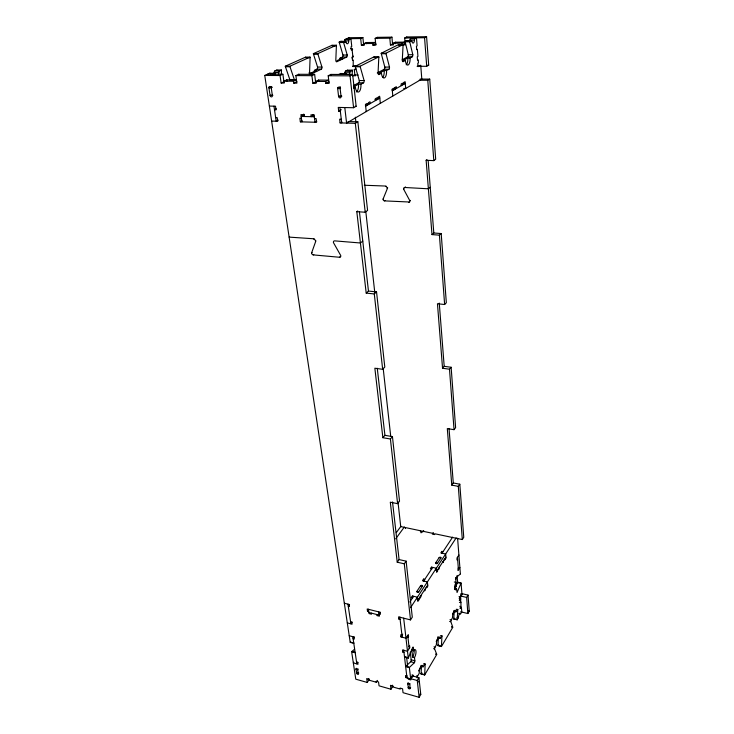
<?xml version="1.0" encoding="UTF-8"?>
<svg xmlns="http://www.w3.org/2000/svg" width="734" height="734" viewBox="0 0 734 734"><rect width="100%" height="100%" fill="white"/><g stroke="black" fill="none" stroke-linecap="round" stroke-linejoin="round"><path stroke-width="1.1" d="M421.83 672.674L421.05 673.977L424.656 674.977L425.179 663.875L423.068 666.876A4.808 1.606 -76.3 0 0 420.802 666.6A4.808 1.606 -76.3 0 0 419.279 673.225L417.637 675.977A1.385 0.459 -76.1 0 0 417.196 677.84M421.536 665.885L421.05 673.95M454.263 611.312L453.74 618.918L457.181 619.863L458.557 616.808A2.514 0.798 -77.7 0 1 459.337 614.055A2.514 0.798 -77.7 0 1 460.319 613.826L461.787 612.055L461.438 607.651L460.365 607.394M438.409 637.754L437.904 645.571M435.803 654.022L436.693 654.26L434.482 648.581L436.446 644.48A4.624 1.514 -77 0 1 437.904 638.094A4.624 1.514 -77 0 1 440.005 638.525L441.951 635.708L441.418 646.507M281.388 73.987L281.489 70.574A1.89 0.954 87.8 0 0 281.452 70.033L276.856 70.024L274.901 70.895A1.89 0.963 87.7 0 0 274.204 72.519A3.789 1.945 87.6 0 1 274.039 73.822M290.013 80.401A1.835 0.917 88.3 0 0 289.985 80.061L285.434 66.73A1.863 0.936 87.8 0 1 285.324 66.225L305.601 57.133L310.06 57.114A1.817 0.872 88.1 0 1 310.097 57.637L309.555 72.941A1.798 0.872 88.5 0 0 310.62 74.29L321.345 69.161A1.771 0.835 88.6 0 0 321.942 67.051L317.905 54.105A1.789 0.853 88.2 0 1 317.804 53.619L336.374 45.233A1.752 0.807 88.4 0 1 336.401 45.737L335.805 60.463A1.734 0.798 88.8 0 0 336.778 61.784L346.668 57.059A1.707 0.771 88.9 0 0 347.228 55.032L343.595 42.489A1.725 0.78 88.5 0 1 343.503 42.012L345.108 41.297A1.725 0.78 88.6 0 1 345.943 42.095A3.441 1.541 88.5 0 0 347.604 43.701A3.441 1.541 88.5 0 0 348.769 40.82A1.716 0.771 88.6 0 1 349.347 39.379L350.916 38.673L351.769 46.471L351.026 46.811L351.393 50.141M453.97 610.459A4.459 1.44 -77.6 0 1 454.181 611.468L455.906 611.89L457.787 609.321L457.172 619.771M352.146 75.125L352.338 70.739A1.954 0.881 89.4 0 0 352.311 70.17L347.402 70.161L345.586 71.07A1.954 0.89 89.3 0 0 344.916 72.749A3.918 1.789 89.3 0 1 344.796 73.831M352.522 66.271L355.339 66.271L374.037 56.848L378.79 56.83A1.881 0.798 89.6 0 1 378.808 57.362L378.047 73.171A1.853 0.798 90 0 0 379.001 74.565L381.441 73.253A6.138 2.606 -89.9 0 0 384.552 77.868A6.138 2.606 -89.9 0 0 386.524 70.537L388.91 69.271A1.826 0.771 -89.9 0 0 389.488 67.088L386.02 53.72A1.853 0.78 89.7 0 1 385.946 53.224L403.076 44.59A1.807 0.734 89.8 0 1 403.085 45.104L402.278 60.289A1.789 0.725 -89.8 0 0 403.149 61.656L405.397 60.454A5.909 2.385 -89.7 0 0 408.214 64.959A5.909 2.385 -89.7 0 0 410.067 57.958L412.26 56.784A1.762 0.706 -89.7 0 0 412.811 54.701L409.719 41.755A1.78 0.716 89.9 0 1 409.645 41.278L411.113 40.535A1.78 0.706 90 0 1 411.866 41.361A3.551 1.413 89.9 0 0 413.352 43.022A3.551 1.413 89.9 0 0 414.471 40.049A1.762 0.697 90 0 1 415.022 38.563L416.472 37.838L417.105 45.875L416.426 46.233L416.692 49.664L417.371 49.306L417.94 56.408L417.261 56.775L417.527 60.179L418.206 59.803L418.444 62.913L417.774 63.28L418.041 66.656L419.83 65.665M409.93 683.51L409.838 688.804A1.174 0.734 34.4 0 1 408.572 688.52L407.664 683.693L408.086 682.987M340.237 256.661L339.484 257.258L313.299 254.9A1.716 1.34 53.5 0 1 311.601 252.927L315.923 240.798M409.113 201.997L384.57 200.887A1.523 1.275 56.2 0 1 383.065 199.116L387.68 187.757M461.016 583.126L457.071 592.494L456.566 588.943A4.257 1.385 -78.1 0 1 454.695 588.273A4.257 1.385 -78.1 0 1 456.034 582.401L454.282 581.998M454.695 589.42L457.557 582.328M408.434 657.719L404.682 656.71A1.422 0.495 -76.2 0 1 404.526 657.022L408.269 658.031A1.422 0.495 -76.2 0 0 408.434 657.719L412.692 647.425A1.404 0.486 -76.4 0 1 413.37 647.544L413.737 650.792A4.67 1.606 -76.4 0 1 415.976 651.15A4.67 1.606 -76.4 0 1 414.49 657.581L414.848 660.784A1.404 0.477 -76.3 0 1 414.398 662.71L409.535 667.298L405.81 666.279L410.71 661.71A1.395 0.486 -76.2 0 0 411.15 659.783L410.278 652.067M455.906 611.89A4.459 1.431 -77.6 0 0 453.951 611.33A4.459 1.431 -77.6 0 0 452.566 617.496L450.722 621.276L452.731 627.084L451.649 626.818M434.886 647.104L434.014 646.828M419.123 697.3L420.775 694.465L418.93 677.693L412.343 675.867L410.655 678.666L417.261 680.51L419.123 697.3L403.039 692.694L402.562 688.776L400.14 688.088L400.259 689.07L393.011 687.006L392.883 686.024L390.479 685.336L390.983 689.244L379.056 685.831L378.524 681.941L376.147 681.262L376.285 682.235L369.193 680.216L369.055 679.244L366.697 678.574L367.257 682.455L355.779 679.179L351.641 651.719L355.183 652.682M460.631 611.78L467.87 613.541L469.246 611.183L468.044 595.1L461.915 593.659L460.512 595.98L460.613 597.173L458.989 596.733M424.656 674.977L436.739 654.499L435.849 654.26M459.897 608.174L460.97 608.431L461.438 607.651M460.97 608.431L460.97 601.797L460.512 602.577L459.429 602.32M438.629 644.415L437.904 645.645L441.428 646.562L452.777 627.322L451.694 627.056M453.74 619.01L454.245 618.175M417.261 680.51L418.93 677.693M467.87 613.541L466.659 597.43L468.044 595.1M410.003 688.52L410.627 687.409M459.145 598.65L460.218 598.907L460.686 598.127L459.612 597.88M408.159 687.941L408.572 687.116M460.512 602.577L460.686 598.127M418.545 670.913L421.261 666.38A4.808 1.615 -76.2 0 0 421.004 665.362M436.198 641.47L438.235 638.066A4.624 1.523 -76.9 0 0 437.849 636.782M452.502 614.266L454.181 611.468M412.003 674.922L412.93 675.179L410.682 678.904L405.746 677.537L405.507 675.528L406.746 675.876M460.613 597.173L461.539 595.623M407.407 677.179L406.975 677.877L403.737 650.287M405.746 677.537L406.884 675.675M390.983 689.244L392.699 686.474L392.534 685.189M459.879 567.51L457.97 570.557L458.291 567.804M408.985 646.452L409.563 645.535L409.801 647.608L407.489 651.297L402.48 649.957L402.727 652.031L403.975 652.361M402.727 652.031L403.883 650.186M407.976 637.571L408.554 636.653L408.315 634.552L405.985 638.213L400.938 636.892L400.691 634.782L401.948 635.112M457.621 559.317L457.135 560.07L456.979 558.06L458.906 555.042M424.683 664.178L423.775 663.94M376.285 682.235L377.45 680.409M400.094 619.368L398.828 619.046L398.571 616.89L410.526 619.9L412.288 617.175L406.131 561.161L399.085 559.574L397.222 562.207L404.287 563.804L406.131 561.161M433.335 532.618L432.326 534.086L434.656 534.581L435.161 533.838L462.31 539.554L463.76 537.306L459.814 484.192L453.282 482.972L451.768 485.128L458.31 486.348L459.814 484.192M400.938 636.892L402.7 634.158M418.866 598.66L418.976 599.724L417.848 601.449L417.398 597.182L412.389 595.98L411.242 597.705L412.499 598.008M437.675 569.768L436.721 572.419L436.335 568.235L431.454 567.134L430.39 568.74L431.61 569.015M367.257 682.455L369.018 679.73L368.863 678.647M417.738 600.384L427.711 585.071M436.62 571.373L445.923 557.097M410.535 607.679L456.181 537.875M418.71 591.87L422.426 586.209A1.018 0.661 -5.6 0 0 421.912 585.365A1.018 0.661 -5.6 0 0 420.564 585.769L416.839 591.421A1.028 0.67 -5.8 0 0 417.352 592.283A1.028 0.67 -5.8 0 0 418.71 591.87L416.839 591.421M437.473 563.281L440.941 558.005A0.991 0.615 -4.5 0 0 440.418 557.216A0.991 0.615 -4.5 0 0 439.125 557.611L435.657 562.877A0.991 0.624 -4.7 0 0 436.17 563.675A0.991 0.624 -4.7 0 0 437.473 563.281L435.657 562.877M409.875 601.99L413.637 596.283M423.683 581.034L432.665 567.41M442.042 553.188L452.621 537.132M398.828 619.046L400.012 617.239M424.784 579.374L423.546 579.089L422.454 580.75L427.399 581.897L427.812 586.127L426.72 587.796L426.619 586.741M443.061 551.638L441.859 551.381L440.84 552.922L445.657 553.977L446.006 558.124L444.997 559.693L444.905 558.657M356.504 668.298L355.944 669.142L356.972 673.904A1.138 0.697 36.4 0 0 358.119 674.188L358.752 673.023M356.586 673.39L357.137 672.482M358.146 668.958L357.697 669.637L358.32 673.821M357.908 662.325L356.843 663.903L352.806 636.708M353.779 662.242L353.329 662.921L358.027 664.224L357.733 662.251L356.55 661.921M376.726 614.496L376.863 615.56L379.359 616.193L379.083 614.055L380.304 612.275M354.339 636.974L353.109 638.745L354.302 639.066L353.999 637.029L349.228 635.754M423.692 530.59L422.665 532.049L420.362 531.563L420.876 530.838L400.727 526.59L397.993 501.946M368.716 611.431L367.486 611.119L368.725 609.358M352.146 622.083L350.898 623.836L347.962 604.137M349.549 604.522L348.283 606.266L349.494 606.568L349.182 604.449L344.329 603.22M395.699 538.829L404.361 526.975M396.287 532.627L400.966 526.26M397.222 562.207L390.304 502.194L397.599 503.662L399.535 501.129L392.442 436.602L384.919 435.317L382.864 437.703L390.415 438.996L392.442 436.602M451.768 485.128L447.309 428.583L454.043 429.684L455.612 427.628L451.135 367.266L444.198 366.339L442.547 368.257L449.492 369.202L451.135 367.266M382.864 437.703L374.854 368.211L382.662 369.303L384.799 367.064L376.542 291.912L368.468 291.068L366.193 293.095L356.807 211.667L357.706 210.997M442.547 368.257L437.455 303.748L444.63 304.509L446.336 302.729L441.198 233.55L433.803 232.99L431.996 234.596L426.133 160.287L426.959 159.673M366.193 293.095L374.285 293.949L376.542 291.912M431.996 234.596L439.418 235.155L441.198 233.55M460.236 574.107L456.181 577.511L455.777 579.273M354.467 649.342L351.815 651.498L355.366 652.471M362.779 241.11L360.412 242.991L334.713 240.871A1.743 1.395 53.8 0 0 333.465 242.642L340.732 255.524A1.734 1.376 52.7 0 1 339.484 257.258M430.243 187.317L428.381 188.794L404.819 187.491A1.551 1.321 56.8 0 0 403.608 189.143L409.856 200.758A1.541 1.312 55.4 0 1 408.645 202.382M409.856 200.758L410.324 200.382M403.608 189.143L404.095 188.766M404.819 187.491L405.544 186.941M313.299 254.9L313.767 254.551M384.57 200.887L385.056 200.51M356.807 211.667L365.202 212.236L367.587 210.438L357.853 121.807L348.09 121.56M426.133 160.287L433.812 160.618L435.684 159.214L429.729 79.116L420.151 79.061M311.601 252.927L312.06 252.569M383.065 199.116L383.561 198.74M289.609 236.779L289.132 237.119L314.207 238.798M364.293 185.243L386.047 186.06M341.273 119.257L339.649 119.211L340.09 122.908L355.32 123.312L357.853 121.807M419.224 80.226L427.766 80.281L429.729 79.116M340.09 122.908L341.805 121.908M365.642 106.182L379.808 98.035L377.726 97.998M392.332 90.823L405.269 83.373L403.25 83.364M394.47 88.245L395.378 87.722M340.328 111.201L338.704 111.164L338.255 107.43L353.586 107.724L356.146 106.274L352.65 74.51L330.878 74.418L328.199 75.74L329.126 83.401L325.859 83.373L325.621 81.465L328.3 80.125L328.529 82.025L325.859 83.373M417.096 66.28L426.711 66.289L428.693 65.161L426.582 36.7L406.755 36.966L404.682 37.984L405.26 44.847L402.287 44.875L402.14 43.168L404.214 42.122L404.351 43.829L402.287 44.875M338.704 111.164L341.301 109.715M316.776 121.257L315.014 122.239L314.299 116.752L301.169 116.431L303.867 114.99M313.767 114.88L311.143 116.678L310.904 114.843L314.069 114.917L314.547 118.587L316.134 118.624L316.611 122.275L300.362 121.844L299.867 118.211L301.426 118.257M300.362 121.844L302.16 120.871M341.714 96.163L341.062 96.512A1.459 1.193 66.2 0 1 339.998 97.916A1.459 1.193 66.2 0 1 338.594 96.475L337.64 88.328A1.147 0.936 66.9 0 1 337.906 87.474A1.679 1.376 66.9 0 1 339.53 87.429M339.906 95.778L338.594 96.475L341.062 96.512L340.108 88.355A1.119 0.917 67 0 0 339.732 87.585L339.539 87.41M353.568 88.163L355.348 87.208A6.386 2.853 89.9 0 0 358.788 91.915A6.386 2.853 89.9 0 0 360.889 84.245L363.486 82.85A1.899 0.844 89.9 0 0 364.11 80.566L360.211 66.757A1.927 0.853 89.5 0 1 360.119 66.234L378.79 56.83M353.834 86.695L358.467 84.227L360.889 84.245M379.194 74.106A6.129 2.615 -90 0 1 379.083 73.253L384.176 70.537L386.524 70.537M403.205 61.289A5.9 2.395 -89.8 0 1 403.104 60.463L407.792 57.968L410.067 57.958M353.724 85.438L358.669 82.814L363.486 82.85M377.258 72.96L384.231 69.262L388.91 69.271M402.223 59.72L407.728 56.802L412.26 56.784M278.214 120.137L276.195 121.193L273.966 106.173M340.108 88.355L340.604 88.098M337.64 88.328L340.273 86.961M340.292 87.19L337.668 88.566L340.136 88.594M352.898 75.978L354.871 74.96L358.155 74.978M328.199 75.74L350.035 75.841L352.65 74.51M404.682 37.984L424.564 37.728L426.582 36.7M343.778 74.473L345.622 73.547A1.973 0.899 89.4 0 1 346.586 74.409M345.586 71.07L350.503 71.079L352.311 70.17M276.36 108.861L274.507 109.797L276.039 109.825L275.498 106.201L269.378 106.081M354.999 76.143L354.283 69.537L355.733 68.812M355.137 65.675L353.192 66.638L353.238 59.986L352.513 60.344L352.146 57.05M338.814 74.455L340.668 73.528L345.622 73.547M384.231 69.262A1.826 0.771 90 0 0 384.818 67.088L381.313 53.747A1.844 0.78 89.6 0 1 381.23 53.252L398.461 44.636L403.076 44.59M407.728 56.802A1.752 0.706 -89.8 0 0 408.278 54.72L405.15 41.81A1.78 0.716 89.8 0 1 405.076 41.324L406.553 40.581L411.113 40.535M409.856 40.838A3.542 1.422 89.8 0 0 409.93 40.095A1.762 0.706 89.9 0 1 410.489 38.618L411.939 37.893M312.886 83.272L315.592 81.933L314.629 74.354L311.904 75.666L312.886 83.272L316.115 83.3L315.868 81.401L318.574 80.061L328.3 80.125M390.442 44.985L392.543 43.948L391.938 37.159L389.818 38.177L390.442 44.985L393.387 44.957L393.24 43.26L395.342 42.223L404.214 42.122M272.91 95.273L270.075 95.493L268.892 87.603A1.11 0.872 65.9 0 1 269.121 86.777A1.633 1.275 65.9 0 1 270.635 86.731L270.837 86.878A1.092 0.853 65.9 0 1 271.213 87.63L272.378 95.53A1.422 1.11 65.3 0 1 271.433 96.879A1.422 1.11 65.3 0 1 270.075 95.493L270.956 95.071M351.962 57.931A1.257 1.037 70.1 0 0 352.88 56.692L353.43 56.426M296.49 81.786L296.233 79.914L293.462 81.235L293.719 83.107L296.885 81.786M375.074 44.123L374.909 42.444L372.753 43.471L372.918 45.15L376.157 44.113M308.84 73.015L311.051 73.015L316.565 70.391A5.936 2.853 88.6 0 1 316.638 71.244M342.228 59.445A5.725 2.624 88.8 0 0 342.145 58.206L337.062 60.628A5.725 2.624 88.8 0 0 337.181 61.427M314.464 72.097A5.927 2.863 88.6 0 0 314.372 70.391L316.96 69.152L321.345 69.161M340.09 59.867A5.716 2.624 88.8 0 0 340.007 58.206L342.402 57.078L346.668 57.059M271.213 87.63L271.919 87.3M352.88 56.692L352.109 49.591L352.659 49.334M283.939 81.685L282.874 74.226L280.058 75.519L281.14 83.006L284.333 81.694M363.578 44.242L362.89 37.544L360.697 38.544L361.394 45.269L364.468 44.233M268.892 87.603L271.195 86.529M270.809 86.951L268.928 87.832L271.241 87.86M281.14 83.006L284.269 83.034L284.003 81.162L286.801 79.85L296.233 79.914M293.719 83.107L296.894 83.135L295.866 75.593L298.637 74.29L314.629 74.354M361.394 45.269L364.266 45.242L364.092 43.563L366.266 42.535L374.909 42.444M372.918 45.15L375.826 45.123L375.157 38.361L377.313 37.351L391.938 37.159M272.25 74.189L274.232 73.29A1.899 0.973 87.8 0 1 275.296 74.125A3.798 1.936 87.8 0 0 275.479 74.565M274.901 70.895L279.507 70.914L281.452 70.033M285.324 66.225L289.884 66.225L310.06 57.114M350.228 642.378A1.385 0.55 -75.4 0 0 350.402 642.085L353.962 643.039A1.385 0.55 -75.4 0 1 353.788 643.342L350.228 642.378L264.754 75.446L269.607 73.272L274.232 73.29M316.96 69.152A1.771 0.844 88.6 0 0 317.556 67.051L313.482 54.133A1.789 0.853 88.1 0 1 313.381 53.646L332.043 45.279L336.374 45.233M342.402 57.078A1.707 0.78 88.8 0 0 342.962 55.05L339.291 42.535A1.725 0.78 88.4 0 1 339.209 42.067L340.815 41.343L345.108 41.297M344.429 41.59A3.431 1.551 88.4 0 0 344.503 40.865A1.707 0.771 88.5 0 1 345.081 39.434L348.889 37.728L362.89 37.544M346.659 38.728L360.697 38.544M375.157 38.361L389.818 38.177M345.081 39.434L349.347 39.379M410.489 38.618L415.022 38.563M344.503 40.865L348.769 40.82M409.93 40.095L414.471 40.049M339.209 42.067L343.503 42.012M405.076 41.324L409.645 41.278M345.943 42.095L341.659 42.15A1.716 0.78 88.5 0 0 340.815 41.343M411.866 41.361L407.315 41.416A1.771 0.716 89.9 0 0 406.553 40.581M339.291 42.535L343.595 42.489M405.15 41.81L409.719 41.755M364.092 43.563L372.753 43.471M393.24 43.26L402.14 43.168M392.543 43.948L393.837 43.93M404.351 43.829L405.471 43.82M336.401 45.737L332.062 45.783A1.743 0.807 88.3 0 0 332.043 45.279M403.085 45.104L398.47 45.15A1.798 0.743 89.7 0 0 398.461 44.636M313.381 53.646L317.804 53.619M381.23 53.252L385.946 53.224M313.482 54.133L317.905 54.105M381.313 53.747L386.02 53.72M342.962 55.05L347.228 55.032M408.278 54.72L412.811 54.701M310.097 57.637L305.638 57.656A1.817 0.881 88 0 0 305.601 57.133M378.808 57.362L374.056 57.38A1.872 0.807 89.5 0 0 374.037 56.848M340.007 58.206L342.145 58.206M403.104 60.463L405.397 60.454M427.821 65.161L428.693 65.161M354.283 69.537L355.687 69.537L355.339 66.271L360.119 66.234M285.434 66.73L289.985 66.73L294.499 80.098A1.844 0.917 88.4 0 1 294.527 80.428M355.256 66.234A1.927 0.853 89.4 0 0 355.348 66.757L360.211 66.757M317.556 67.051L321.942 67.051M384.818 67.088L389.488 67.088M314.372 70.391L316.565 70.391M281.489 70.574L276.892 70.565A1.89 0.963 87.7 0 0 276.856 70.024M352.338 70.739L347.421 70.721A1.954 0.881 89.3 0 0 347.402 70.161M274.204 72.519L278.81 72.538A1.89 0.954 87.8 0 1 279.507 70.914M344.916 72.749L349.843 72.758A1.954 0.881 89.4 0 1 350.503 71.079M379.083 73.253L381.441 73.253M267.616 74.171L282.874 74.226M264.754 75.446L280.058 75.519M295.866 75.593L311.904 75.666M289.985 80.061L294.499 80.098M355.348 66.757L359.293 80.538L364.11 80.566M284.003 81.162L293.462 81.235M315.868 81.401L325.621 81.465M315.592 81.933L316.804 81.942M328.529 82.025L329.144 82.034M353.724 87.19L355.348 87.208M403.7 88.465L405.709 88.484L405.122 81.667L403.718 82.474L403.865 84.19M394.167 88.419L396.47 88.438L396.314 86.713L394.855 87.539L395.02 89.273M391.956 89.961L393.8 89.979L393.644 88.236L392.176 89.08L392.809 96.035M375.092 99.631L376.973 99.659L376.799 97.879L375.239 98.769L375.423 100.558M367.798 103.531L370.175 103.577L369.991 101.769L368.395 102.687L368.587 104.485M365.349 105.219L367.257 105.256L367.064 103.448L365.459 104.366L366.22 111.596M355.183 106.256L356.146 106.274M312.537 115.192L313.813 115.229M275.663 117.605L277.195 117.651L277.718 121.238L271.635 121.073M422.041 531.077L434.005 533.6M439.125 557.611L440.941 558.005M435.941 570.391L437.767 570.813M457.621 582.209L461.08 583.007L462.007 594.852L461.007 594.613M457.493 582.466L460.952 583.264M454.465 589.017A4.248 1.395 -78.1 0 0 454.823 588.53L456.566 588.943M460.86 593.641L461.934 593.889L460.062 596.99L460.218 598.907M420.564 585.769L422.426 586.209M460.512 595.98L466.659 597.43M459.75 599.632L460.824 599.889M459.282 600.403L460.356 600.66M459.75 606.284L460.824 606.541M468.292 610.954L469.246 611.183M417.105 599.265L418.976 599.724M456.254 609.248L457.878 609.679M459.099 613.294L460.805 613.716M459.034 613.514L460.319 613.826M457.484 616.542L458.557 616.808M456.878 617.863L458.172 618.184M453.74 618.707L457.181 619.551M450.025 619.643L451.116 619.918M449.63 621.414L450.713 621.689M379.083 614.055L380.331 614.367L380.056 612.229L367.193 608.981L367.486 611.119M368.853 612.495L379.212 615.12L378.79 611.908M440.409 635.708L442.107 636.121M438.235 638.066L440.005 638.525M350.586 621.762L351.788 622.074L352.1 624.157L347.292 622.9M437.904 645.333L441.418 646.25M433.592 648.663L434.491 648.893M412.297 649.718A4.67 1.615 -76.3 0 0 411.875 650.296L413.737 650.792M411.875 650.296L412.636 657.077L414.49 657.581M411.15 659.783L414.848 660.784M423.968 663.903L425.316 664.27M410.71 661.71L414.398 662.71M421.261 666.38L423.068 666.876M405.636 666.5L409.361 667.518L410.792 679.913L408.324 679.225L408.214 678.216M421.041 673.665L424.647 674.656M416.719 675.73L417.637 675.977M411.554 676.849L412.178 677.023M419.38 683.125L418.71 681.216M356.55 673.206L358.302 673.702M408.15 687.822L409.985 688.345M368.092 679.473L369.018 679.73M391.947 686.253L392.699 686.474M419.756 694.171L420.775 694.465M271.809 86.878L271.91 87.529M286.801 79.85L286.976 81.135M301.913 121.881L300.931 114.614L304.069 114.688L304.316 116.513M368.422 609.293L369.009 613.569L371.487 614.193L371.34 613.129M298.637 74.29L298.756 75.235M303.757 114.082L304.004 115.899M318.574 80.061L318.712 81.125M330.878 74.418L330.988 75.382M339.888 107.458L341.714 122.945M399.846 617.211L402.195 637.222M406.627 657.425L407.535 665.252M344.796 107.549L346.586 123.083L421.802 79.07L420.72 65.161M403.672 618.175L408.269 658.031M412.93 675.179L413.068 676.427M359.44 211.86L368.468 291.068M377.267 368.257L384.919 435.317M392.516 501.937L399.085 559.574M407.737 635.461L409.223 648.526M412.343 675.867L412.444 676.794M355.348 117.183L355.852 121.716M365.771 211.172L374.79 292.582M383.176 368.266L390.69 436.051M350.035 75.841L353.586 107.724M355.32 123.312L365.202 212.236M374.285 293.949L382.662 369.303M390.415 438.996L397.599 503.662M404.287 563.804L410.526 619.9M348.889 37.728L349.072 39.462M405.26 527.544L405.37 528.553M412.389 595.98L412.618 598.109M352.21 48.738L352.311 49.692M419.802 597.219L419.912 598.283L421.022 596.568L420.921 595.503M424.61 589.833L424.72 590.888L425.711 588.145M366.266 42.535L366.385 43.691M378.267 98.916L378.093 97.136L379.634 96.255L380.331 103.338M420.876 530.838L421.077 532.866M423.546 579.089L423.757 581.2M377.313 37.351L377.432 38.618M431.454 567.134L431.647 569.226M438.547 568.428L438.638 569.474L439.583 566.822M402.682 84.869L402.535 83.153L401.113 83.96L401.259 85.685M444.052 559.959L443.116 562.574L443.024 561.538M441.859 551.381L442.042 553.445M395.342 42.223L395.47 43.71M406.755 36.966L406.829 37.819M455.658 577.731L456.392 586.732M454.64 586.356L454.823 588.53M457.466 557.308L458.447 569.786M457.08 575.447L457.713 583.31M428.17 160.691L433.803 232.99M439.262 303.096L444.198 366.339M449.061 428.803L453.282 482.972M457.594 538.224L460.374 573.933M424.564 37.728L426.711 66.289M427.766 80.281L433.812 160.618M439.418 235.155L444.63 304.509M449.492 369.202L454.043 429.684M458.31 486.348L462.31 539.554M341.695 96.081A1.45 1.193 66.4 0 1 341.429 95.723M313.739 239.146A1.734 1.358 54.4 0 1 315.455 241.147M353.458 56.601A1.257 1.037 70.3 0 1 353.082 56.096M352.109 49.591A0.973 0.798 70.7 0 0 351.788 48.921L351.623 48.774A1.45 1.193 70.7 0 0 350.467 48.683M385.552 186.418A1.541 1.294 57.3 0 1 387.066 188.207M349.843 72.758A3.927 1.78 89.4 0 1 349.531 74.593M359.293 80.538A1.899 0.844 89.8 0 1 358.669 82.814M340.668 73.528A1.963 0.899 89.3 0 1 341.558 74.152M358.467 84.227A6.377 2.863 89.9 0 1 356.274 91.933M384.176 70.537A6.129 2.615 -90 0 1 382.671 77.492M407.792 57.968A5.9 2.395 -89.8 0 1 406.196 64.785M413.976 649.911A4.67 1.615 -76.3 0 1 412.636 657.077M269.607 73.272A1.899 0.982 87.7 0 1 270.58 73.877M289.985 66.73A1.863 0.927 87.9 0 1 289.884 66.225M278.81 72.538A3.798 1.936 87.8 0 1 278.434 74.519M311.188 73.85A5.936 2.853 88.6 0 1 311.051 73.015M357.697 669.637L355.944 669.142A1 0.615 36.5 0 1 356.715 668.656A1 0.615 36.5 0 1 357.697 669.637M409.508 684.207L407.664 683.693A1.028 0.642 34.5 0 1 408.499 683.207A1.028 0.642 34.5 0 1 409.508 684.207"/></g></svg>
